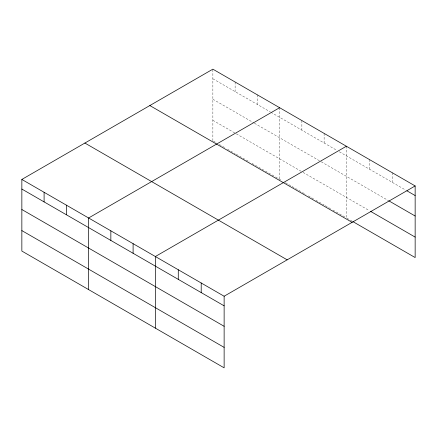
<?xml version="1.0" encoding="UTF-8"?>
<svg xmlns="http://www.w3.org/2000/svg" width="437" height="437" viewBox="0 0 437 437"><rect width="100%" height="100%" fill="white"/><g stroke="black" fill="none" stroke-linecap="round" stroke-linejoin="round"><path stroke-width="0.33" stroke-dasharray="2.19 1.64" d="M212.868 140.769L212.868 69.161M212.868 78.775L270.252 111.905M270.842 112.238L337.003 150.443M339.347 151.792L405.744 190.128M212.868 99.232L253.859 122.895M254.443 123.234L320.611 161.433M321.195 161.772L388.111 200.403M212.868 120.312L235.122 133.159M236.291 133.831L301.874 171.697M303.043 172.375L369.298 210.623M213.458 141.107L216.97 143.139M219.308 144.489L225.164 147.87M227.508 149.219L235.122 153.616M236.291 154.294L249.762 162.067M252.1 163.422L274.939 176.603M275.523 176.941L281.963 180.661M285.476 182.688L301.874 192.154M302.459 192.493L305.971 194.52M308.314 195.874L313.586 198.917M315.924 200.272L324.123 205.002M325.297 205.68L330.563 208.722M332.907 210.071L345.787 217.511M346.962 218.189L352.255 221.242M392.224 172.708L392.224 182.322M369.298 159.472L369.298 169.086M346.377 146.237L346.377 217.85M324.123 133.394L324.123 143.003M301.874 120.546L301.874 130.155M279.62 107.699L279.62 179.312M257.371 94.851L257.371 104.465M235.122 82.009L235.122 91.617"/><path stroke-width="0.66" d="M352.839 221.581L415.15 257.557L415.15 185.944L212.868 69.161L21.85 179.443L21.85 251.057L224.132 367.839L224.132 296.231L21.85 179.443M279.62 107.699L88.602 217.981L88.602 289.594M346.377 146.237L155.353 256.524L155.353 328.132M224.132 296.231L415.15 185.944M406.918 190.805L415.15 195.558M388.701 200.747L415.15 216.015M370.478 211.306L415.15 237.094M149.831 105.552L352.113 222.34M84.887 143.052L287.169 259.835M21.85 189.057L224.132 305.84M21.85 209.514L224.132 326.302M21.85 230.594L224.132 347.382M201.206 282.996L201.206 292.604M178.28 269.76L178.28 279.369M133.105 243.677L133.105 253.291M110.851 230.829L110.851 240.443M66.353 205.139L66.353 214.747M44.099 192.291L44.099 201.905"/></g></svg>
